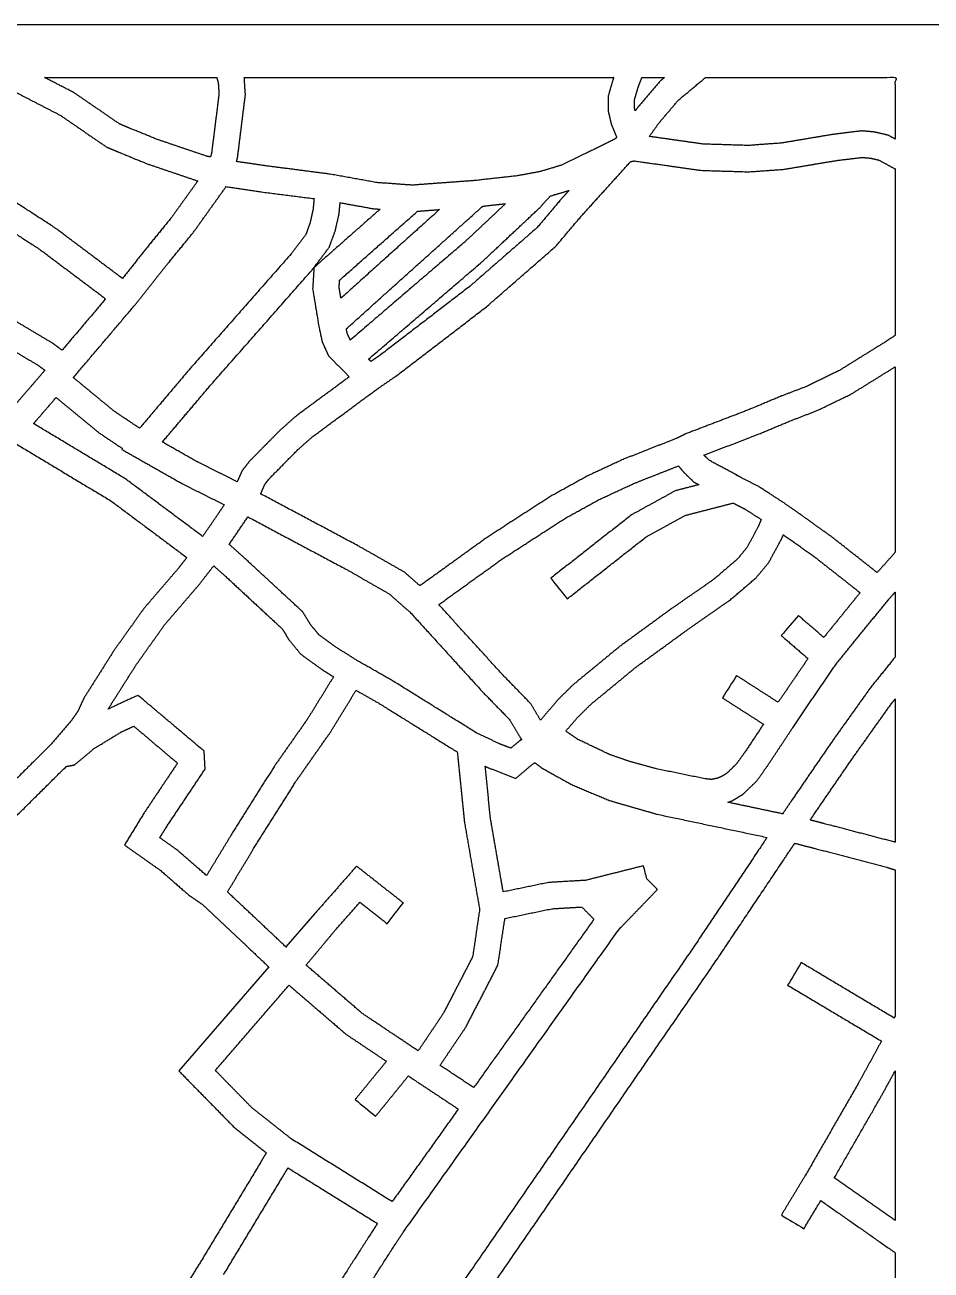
# Model space of a CAD drawing. Header units: millimetres. Extents: x 221 to 753, y -299 to -80.
# Drawn here: x 383.7 to 486.9, y -223.4 to -81.6 of the extents above; entities that cross this region are included whole.
import ezdxf

# ---------------------------------------------------------------- set-up
doc = ezdxf.new("R2010")
doc.units = ezdxf.units.MM
doc.layers.add('Laser$Cut', color=1, linetype='Continuous', true_color=0xff0000)
doc.layers.add('Laser$Outline', color=3, linetype='Continuous', true_color=0x00ff00)

msp = doc.modelspace()

# ---------------------------------------------------------------- linework, layer by layer
at = {"layer": 'Laser$Cut', "lineweight": -3}
for points in [[(416.68, -182.8), (413.39, -186.61)], [(411.42, -188.88), (401.17, -200.72)]]:
    msp.add_lwpolyline(points, dxfattribs=at)
for points, degree in [([(389.19, -89.25), (387.54, -88.41), (385.9, -87.56)], 2), ([(385.9, -87.56), (395.7, -87.56), (405.5, -87.56)], 2), ([(405.5, -87.56), (405.58, -87.83), (405.67, -88.11)], 2), ([(408.77, -89.51), (408.7, -88.52), (408.64, -87.54)], 2), ([(408.64, -87.56), (429.68, -87.56), (450.72, -87.56)], 2), ([(450.64, -87.78), (450.37, -88.71), (450.11, -89.63)], 2), ([(450.72, -87.56), (450.68, -87.67), (450.64, -87.78)], 2), ([(453.49, -88.72), (453.71, -88.14), (453.93, -87.56)], 2), ([(453.93, -87.56), (455.22, -87.56), (456.5, -87.56)], 2), ([(456.5, -87.56), (456.24, -87.78), (455.97, -88.01)], 2), ([(458.1, -90.13), (459.63, -88.85), (461.17, -87.56)], 2), ([(382.47, -89.17), (385.06, -90.5), (387.65, -91.84)], 2), ([(394.44, -92.85), (391.81, -91.05), (389.19, -89.25)], 2), ([(405.67, -88.11), (405.71, -88.76), (405.76, -89.42)], 2), ([(453.11, -90.05), (453.3, -89.39), (453.49, -88.72)], 2), ([(455.97, -88.01), (454.75, -89.43), (453.53, -90.86)], 2), ([(405.76, -89.42), (405.34, -92.77), (404.92, -96.12)], 2), ([(407.88, -96.68), (408.32, -93.09), (408.77, -89.51)], 2), ([(450.11, -89.63), (450.11, -90.53), (450.11, -91.44)], 2), ([(453.11, -91.1), (453.11, -90.57), (453.11, -90.05)], 2), ([(455.9, -92.71), (457, -91.42), (458.1, -90.13)], 2), ([(387.65, -91.84), (390.32, -93.67), (393, -95.5)], 2), ([(450.11, -91.44), (450.28, -92.15), (450.44, -92.86)], 2), ([(453.17, -91.36), (453.14, -91.23), (453.11, -91.1)], 2), ([(453.53, -90.86), (453.35, -91.11), (453.17, -91.36)], 2), ([(450.44, -92.86), (450.75, -93.6), (451.05, -94.34)], 2), ([(454.78, -94.27), (455.34, -93.49), (455.9, -92.71)], 2), ([(404.4, -96.53), (401.52, -95.56), (398.64, -94.58)], 2), ([(451.06, -94.34), (450.98, -94.45), (450.9, -94.55)], 2), ([(451.05, -94.34), (451.05, -94.34), (451.05, -94.34)], 2), ([(469.79, -95.03), (467.92, -95.16), (466.06, -95.3)], 2), ([(475.75, -94.03), (472.77, -94.53), (469.79, -95.03)], 2), ([(478.96, -93.64), (477.36, -93.83), (475.75, -94.03)], 2), ([(480.44, -93.77), (479.7, -93.7), (478.96, -93.64)], 2), ([(481.98, -94.13), (481.21, -93.95), (480.44, -93.77)], 2), ([(482.79, -94.57), (482.39, -94.35), (481.98, -94.13)], 2), ([(404.92, -96.12), (404.86, -96.36), (404.79, -96.61)], 2), ([(466.06, -95.3), (463.49, -95.22), (460.91, -95.14)], 2), ([(397.59, -97.39), (400.47, -98.37), (403.34, -99.34)], 2), ([(404.79, -96.61), (404.6, -96.57), (404.4, -96.53)], 2), ([(407.76, -97.13), (407.82, -96.91), (407.88, -96.68)], 2), ([(411.03, -97.61), (409.39, -97.37), (407.76, -97.13)], 2), ([(418.44, -98.57), (414.74, -98.09), (411.03, -97.61)], 2), ([(444.84, -97.52), (443.58, -97.9), (442.31, -98.28)], 2), ([(447.03, -103.35), (449.85, -100.24), (452.66, -97.13)], 2), ([(452.66, -97.13), (452.87, -97.09), (453.08, -97.06)], 2), ([(470.14, -98.01), (473.16, -97.5), (476.18, -97)], 2), ([(476.18, -97), (477.6, -96.83), (479.01, -96.66)], 2), ([(479.01, -96.66), (479.49, -96.7), (479.97, -96.74)], 2), ([(479.97, -96.74), (480.45, -96.85), (480.93, -96.96)], 2), ([(480.93, -96.96), (481.86, -97.47), (482.79, -97.97)], 2), ([(387.03, -104.65), (382.45, -101.69), (377.86, -98.73)], 2), ([(423.77, -99.53), (421.11, -99.05), (418.44, -98.57)], 2), ([(435.01, -99.29), (431.39, -99.55), (427.77, -99.82)], 2), ([(439.7, -98.76), (437.34, -99.02), (434.98, -99.29)], 2), ([(442.31, -98.28), (441, -98.52), (439.7, -98.76)], 2), ([(460.65, -98.13), (463.39, -98.22), (466.12, -98.3)], 2), ([(466.12, -98.3), (468.13, -98.16), (470.14, -98.01)], 2), ([(482.79, -97.97), (482.79, -107.46), (482.79, -116.94)], 2), ([(403.34, -99.34), (401.88, -101.38), (400.42, -103.41)], 2), ([(402.81, -105.24), (404.69, -102.61), (406.57, -99.99)], 2), ([(406.57, -99.99), (408.59, -100.29), (410.62, -100.59)], 2), ([(410.62, -100.59), (413.6, -100.97), (416.59, -101.35)], 2), ([(427.77, -99.82), (425.77, -99.67), (423.77, -99.53)], 2), ([(443.5, -101.06), (444.57, -100.74), (445.64, -100.42)], 2), ([(445.64, -100.42), (445.21, -100.9), (444.77, -101.37)], 2), ([(445.64, -100.42), (445.64, -100.42), (445.64, -100.42)], 2), ([(376.34, -101.32), (380.83, -104.22), (385.32, -107.12)], 2), ([(416.59, -101.35), (416.53, -101.98), (416.47, -102.61)], 2), ([(419.44, -103.08), (419.5, -102.45), (419.56, -101.81)], 2), ([(419.56, -101.82), (421.47, -102.16), (423.39, -102.51)], 2), ([(438.41, -101.92), (436.08, -104.11), (433.75, -106.3)], 2), ([(435.8, -102.22), (437.1, -102.07), (438.41, -101.92)], 2), ([(444.77, -101.37), (443.39, -103.01), (442.01, -104.65)], 2), ([(442.34, -102.35), (442.92, -101.7), (443.5, -101.06)], 2), ([(400.42, -103.41), (399.05, -105.09), (397.69, -106.77)], 2), ([(416.47, -102.61), (416.3, -103.37), (416.13, -104.13)], 2), ([(424.11, -102.56), (420.34, -105.89), (416.58, -109.21)], 2), ([(419.02, -104.97), (419.23, -104.03), (419.44, -103.08)], 2), ([(419.5, -110.64), (423.94, -106.71), (428.38, -102.79)], 2), ([(430.88, -102.6), (425.26, -107.65), (419.65, -112.71)], 2), ([(420.26, -116.19), (428.03, -109.2), (435.8, -102.22)], 2), ([(423.39, -102.51), (423.75, -102.53), (424.11, -102.56)], 2), ([(428.38, -102.79), (429.63, -102.69), (430.88, -102.6)], 2), ([(435.75, -108.53), (439.05, -105.44), (442.34, -102.35)], 2), ([(444.15, -106.76), (445.59, -105.05), (447.03, -103.35)], 2), ([(394.76, -110.45), (390.9, -107.55), (387.03, -104.65)], 2), ([(416.13, -104.13), (415.89, -104.79), (415.65, -105.46)], 2), ([(418.31, -106.91), (418.67, -105.94), (419.02, -104.97)], 2), ([(442.01, -104.65), (438.17, -108), (434.33, -111.35)], 2), ([(400.02, -108.65), (401.42, -106.94), (402.81, -105.24)], 2), ([(415.65, -105.46), (414.82, -106.54), (414, -107.63)], 2), ([(433.75, -106.3), (427.23, -111.88), (420.72, -117.47)], 2), ([(385.32, -107.12), (389.08, -109.94), (392.85, -112.77)], 2), ([(397.69, -106.77), (396.22, -108.61), (394.76, -110.45)], 2), ([(414, -107.63), (408.22, -114.18), (402.45, -120.74)], 2), ([(416.32, -109.53), (417.32, -108.22), (418.31, -106.91)], 2), ([(436.24, -113.67), (440.19, -110.22), (444.15, -106.76)], 2), ([(396.18, -113.48), (398.1, -111.07), (400.02, -108.65)], 2), ([(416.58, -109.21), (416.5, -110.43), (416.43, -111.65)], 2), ([(422.81, -119.63), (429.28, -114.08), (435.75, -108.53)], 2), ([(394.76, -110.45), (394.76, -110.45), (394.76, -110.45)], 2), ([(404.72, -122.7), (410.52, -116.12), (416.32, -109.53)], 2), ([(419.45, -111.49), (419.47, -111.07), (419.5, -110.64)], 2), ([(416.43, -111.65), (416.79, -113.81), (417.14, -115.97)], 2), ([(419.65, -112.71), (419.55, -112.1), (419.45, -111.49)], 2), ([(434.33, -111.35), (429.24, -115.26), (424.16, -119.16)], 2), ([(392.85, -112.77), (390.37, -115.7), (387.88, -118.63)], 2), ([(392.85, -112.77), (392.85, -112.77), (392.85, -112.77)], 2), ([(386.84, -117.85), (384.25, -116.31), (381.65, -114.76)], 2), ([(425.91, -121.59), (431.08, -117.63), (436.24, -113.67)], 2), ([(417.15, -115.97), (417.33, -116.81), (417.51, -117.66)], 2), ([(420.26, -116.19), (420.26, -116.19), (420.26, -116.19)], 2), ([(420.26, -116.19), (420.26, -116.19), (420.26, -116.19)], 2), ([(420.37, -116.72), (420.32, -116.45), (420.26, -116.19)], 2), ([(380.19, -117.39), (382.68, -118.87), (385.17, -120.35)], 2), ([(417.51, -117.66), (417.67, -118.02), (417.83, -118.37)], 2), ([(420.72, -117.47), (420.54, -117.09), (420.37, -116.72)], 2), ([(420.72, -117.47), (420.72, -117.47), (420.72, -117.47)], 2), ([(482.79, -116.94), (482.15, -117.35), (481.52, -117.77)], 2), ([(387.88, -118.62), (387.36, -118.24), (386.84, -117.85)], 2), ([(387.88, -118.63), (387.88, -118.62), (387.88, -118.62)], 2), ([(387.88, -118.63), (387.88, -118.63), (387.88, -118.63)], 2), ([(417.83, -118.38), (417.83, -118.38), (417.83, -118.37)], 2), ([(417.83, -118.37), (418.03, -118.82), (418.24, -119.26)], 2), ([(424.16, -119.16), (423.61, -119.53), (423.07, -119.9)], 2), ([(481.52, -117.77), (478.94, -119.37), (476.35, -120.98)], 2), ([(385.17, -120.35), (385.55, -120.63), (385.93, -120.91)], 2), ([(418.24, -119.26), (419.42, -120.46), (420.6, -121.67)], 2), ([(423.07, -119.9), (422.94, -119.77), (422.8, -119.63)], 2), ([(422.81, -119.63), (422.81, -119.63), (422.81, -119.63)], 2), ([(477.8, -123.61), (480.3, -122.06), (482.79, -120.51)], 2), ([(482.79, -120.51), (482.79, -131.08), (482.79, -141.65)], 2), ([(385.93, -120.91), (384.26, -122.84), (382.59, -124.78)], 2), ([(393.85, -125.6), (391.51, -123.67), (389.16, -121.74)], 2), ([(402.45, -120.74), (399.58, -124.13), (396.72, -127.51)], 2), ([(420.6, -121.66), (417.55, -123.91), (414.5, -126.16)], 2), ([(420.6, -121.66), (420.6, -121.66), (420.6, -121.66)], 2), ([(423.75, -123.07), (424.83, -122.33), (425.91, -121.59)], 2), ([(476.35, -120.98), (474.51, -121.87), (472.67, -122.76)], 2), ([(399.31, -129.09), (402.01, -125.9), (404.72, -122.7)], 2), ([(416.39, -128.5), (420.08, -125.77), (423.77, -123.05)], 2), ([(472.67, -122.76), (471.26, -123.3), (469.85, -123.84)], 2), ([(385, -126.57), (386.1, -125.3), (387.2, -124.02)], 2), ([(387.2, -124.02), (387.2, -124.02), (387.21, -124.02)], 2), ([(387.2, -124.02), (389.63, -126.02), (392.06, -128.02)], 2), ([(469.85, -123.84), (467.96, -124.63), (466.08, -125.42)], 2), ([(473.87, -125.51), (475.83, -124.56), (477.8, -123.61)], 2), ([(396.71, -127.51), (395.28, -126.56), (393.85, -125.6)], 2), ([(414.5, -126.16), (413.6, -126.96), (412.69, -127.77)], 2), ([(466.08, -125.42), (462.5, -126.79), (458.91, -128.16)], 2), ([(470.96, -126.63), (472.41, -126.07), (473.87, -125.51)], 2), ([(384.64, -126.99), (384.82, -126.78), (385, -126.57)], 2), ([(395.12, -133.29), (389.88, -130.14), (384.64, -126.99)], 2), ([(385, -126.57), (385, -126.57), (385, -126.57)], 2), ([(396.71, -127.51), (396.71, -127.51), (396.71, -127.51)], 2), ([(396.72, -127.51), (396.71, -127.51), (396.71, -127.51)], 2), ([(467.19, -128.2), (469.08, -127.41), (470.96, -126.63)], 2), ([(392.06, -128.02), (393.41, -128.92), (394.76, -129.82)], 2), ([(403.11, -131.25), (401.21, -130.17), (399.31, -129.09)], 2), ([(412.69, -127.77), (410.96, -129.52), (409.23, -131.28)], 2), ([(414.76, -129.94), (415.58, -129.22), (416.39, -128.5)], 2), ([(457.93, -128.65), (454.93, -129.83), (451.93, -131.01)], 2), ([(458.91, -128.16), (458.42, -128.41), (457.93, -128.65)], 2), ([(461, -130.58), (464.1, -129.39), (467.19, -128.2)], 2), ([(382.66, -129.3), (388.06, -132.55), (393.45, -135.79)], 2), ([(394.76, -129.82), (394.72, -129.87), (394.68, -129.92)], 2), ([(394.68, -129.92), (398.19, -131.91), (401.7, -133.9)], 2), ([(394.76, -129.82), (394.76, -129.82), (394.76, -129.82)], 2), ([(394.76, -129.82), (394.76, -129.82), (394.76, -129.82)], 2), ([(411.49, -133.26), (413.12, -131.6), (414.76, -129.94)], 2), ([(407.83, -133.61), (405.47, -132.43), (403.11, -131.25)], 2), ([(409.23, -131.28), (408.8, -131.83), (408.37, -132.39)], 2), ([(451.93, -131.01), (449.8, -131.99), (447.68, -132.98)], 2), ([(453.11, -133.77), (455.6, -132.79), (458.09, -131.81)], 2), ([(458.09, -131.81), (458.39, -132.16), (458.69, -132.51)], 2), ([(461.62, -131.18), (461.31, -130.88), (461, -130.57)], 2), ([(465.22, -133.12), (463.42, -132.15), (461.62, -131.18)], 2), ([(403.9, -139.84), (399.51, -136.57), (395.12, -133.29)], 2), ([(408.37, -132.39), (408.1, -133), (407.83, -133.61)], 2), ([(410.97, -133.93), (411.23, -133.6), (411.49, -133.26)], 2), ([(447.68, -132.98), (445.62, -134.12), (443.56, -135.26)], 2), ([(458.69, -132.51), (459.25, -133.06), (459.82, -133.62)], 2), ([(467.25, -134.17), (465.97, -133.51), (464.68, -132.85)], 2), ([(401.7, -133.9), (404.03, -135.07), (406.36, -136.23)], 2), ([(410.51, -134.99), (410.74, -134.46), (410.97, -133.93)], 2), ([(449.04, -135.65), (451.07, -134.71), (453.11, -133.77)], 2), ([(457.74, -134.64), (455.25, -136.01), (452.76, -137.38)], 2), ([(460.43, -133.95), (459.08, -134.29), (457.74, -134.64)], 2), ([(459.82, -133.62), (460.12, -133.78), (460.43, -133.95)], 2), ([(470.22, -136.09), (468.74, -135.13), (467.25, -134.17)], 2), ([(393.45, -135.79), (397.77, -139.02), (402.1, -142.25)], 2), ([(421.77, -141), (416.14, -137.99), (410.5, -134.99)], 2), ([(443.56, -135.26), (439.93, -137.61), (436.3, -139.95)], 2), ([(445.1, -137.83), (447.07, -136.74), (449.04, -135.65)], 2), ([(458.85, -137.45), (461.59, -136.74), (464.33, -136.04)], 2), ([(464.33, -136.04), (465.04, -136.4), (465.75, -136.77)], 2), ([(475.36, -139.74), (472.79, -137.91), (470.22, -136.09)], 2), ([(406.36, -136.23), (405.86, -136.97), (405.36, -137.71)], 2), ([(406.37, -136.23), (406.36, -136.23), (406.36, -136.23)], 2), ([(406.36, -136.23), (406.36, -136.23), (406.37, -136.23)], 2), ([(452.76, -137.38), (448.16, -140.99), (443.56, -144.6)], 2), ([(454.42, -139.89), (456.64, -138.67), (458.85, -137.45)], 2), ([(465.75, -136.77), (466.63, -137.34), (467.52, -137.91)], 2), ([(405.36, -137.71), (404.63, -138.77), (403.9, -139.84)], 2), ([(406.92, -140.74), (407.99, -139.18), (409.05, -137.61)], 2), ([(409.05, -137.61), (414.69, -140.62), (420.32, -143.62)], 2), ([(437.99, -142.43), (441.55, -140.13), (445.1, -137.83)], 2), ([(467.16, -138.78), (466.53, -139.95), (465.89, -141.12)], 2), ([(467.52, -137.91), (467.34, -138.35), (467.16, -138.78)], 2), ([(436.3, -139.95), (432.47, -142.71), (428.65, -145.46)], 2), ([(445.42, -146.96), (449.92, -143.42), (454.42, -139.89)], 2), ([(468.39, -142.81), (469.13, -141.44), (469.88, -140.07)], 2), ([(469.88, -140.07), (469.96, -139.86), (470.05, -139.65)], 2), ([(470.05, -139.64), (471.81, -140.89), (473.57, -142.14)], 2), ([(470.05, -139.65), (470.05, -139.65), (470.05, -139.65)], 2), ([(480.73, -143.96), (478.05, -141.85), (475.36, -139.74)], 2), ([(408.54, -142.19), (407.73, -141.46), (406.92, -140.74)], 2), ([(426.9, -143.92), (424.34, -142.46), (421.77, -141)], 2), ([(465.89, -141.12), (465.35, -141.78), (464.8, -142.44)], 2), ([(482.79, -141.65), (481.76, -142.81), (480.73, -143.96)], 2), ([(402.1, -142.24), (401.62, -142.85), (401.15, -143.46)], 2), ([(403.47, -145.36), (404.31, -144.28), (405.16, -143.19)], 2), ([(405.16, -143.19), (405.84, -143.8), (406.53, -144.41)], 2), ([(405.17, -143.2), (405.17, -143.2), (405.17, -143.2)], 2), ([(415.3, -148.44), (411.92, -145.31), (408.54, -142.19)], 2), ([(430.8, -147.61), (434.39, -145.02), (437.99, -142.43)], 2), ([(464.8, -142.44), (463.45, -143.59), (462.1, -144.75)], 2), ([(466.94, -144.55), (467.67, -143.68), (468.39, -142.81)], 2), ([(473.57, -142.14), (476.18, -144.2), (478.79, -146.25)], 2), ([(401.15, -143.46), (399.18, -145.75), (397.21, -148.04)], 2), ([(404.5, -144.04), (404.5, -144.04), (404.5, -144.04)], 2), ([(406.53, -144.41), (409.74, -147.39), (412.96, -150.36)], 2), ([(420.32, -143.62), (422.73, -145), (425.15, -146.38)], 2), ([(428.65, -145.46), (427.77, -144.69), (426.9, -143.92)], 2), ([(443.56, -144.6), (444.18, -145.39), (444.8, -146.17), (445.42, -146.96)], 3), ([(463.93, -147.13), (465.44, -145.84), (466.94, -144.55)], 2), ([(399.58, -149.89), (401.52, -147.63), (403.47, -145.36)], 2), ([(462.1, -144.75), (459.7, -146.41), (457.31, -148.07)], 2), ([(425.15, -146.38), (426.29, -147.39), (427.44, -148.4)], 2), ([(459.05, -150.52), (461.49, -148.82), (463.93, -147.13)], 2), ([(478.79, -146.25), (476.72, -148.8), (474.65, -151.35)], 2), ([(476.05, -154.39), (479, -150.76), (481.95, -147.13)], 2), ([(481.95, -147.13), (482.37, -146.65), (482.79, -146.18)], 2), ([(482.79, -146.18), (482.79, -149.88), (482.79, -153.58)], 2), ([(397.21, -148.04), (395.52, -150.42), (393.82, -152.8)], 2), ([(416.18, -149.87), (415.74, -149.16), (415.3, -148.44)], 2), ([(427.45, -148.39), (431.64, -152.99), (435.83, -157.6)], 2), ([(438.02, -155.54), (434.41, -151.58), (430.8, -147.61)], 2), ([(457.31, -148.07), (454.37, -150.22), (451.43, -152.36)], 2), ([(471.76, -148.86), (471.11, -149.62), (470.46, -150.37), (469.8, -151.13)], 3), ([(474.65, -151.35), (473.21, -150.1), (471.76, -148.86)], 2), ([(396.32, -154.48), (397.95, -152.18), (399.58, -149.89)], 2), ([(412.96, -150.36), (413.35, -150.99), (413.73, -151.62)], 2), ([(417.14, -151.05), (416.66, -150.46), (416.18, -149.87)], 2), ([(413.73, -151.62), (414.4, -152.43), (415.07, -153.25)], 2), ([(419.14, -152.5), (418.14, -151.77), (417.14, -151.05)], 2), ([(453.26, -154.73), (456.16, -152.63), (459.05, -150.52)], 2), ([(469.8, -151.13), (471.33, -152.44), (472.85, -153.75)], 2), ([(393.82, -152.8), (392.11, -155.51), (390.4, -158.21)], 2), ([(421.63, -154.06), (420.39, -153.28), (419.14, -152.5)], 2), ([(451.43, -152.36), (448.74, -154.57), (446.06, -156.78)], 2), ([(393.12, -159.53), (394.72, -157), (396.32, -154.48)], 2), ([(415.07, -153.25), (416.26, -154.12), (417.46, -154.99)], 2), ([(425.53, -156.28), (423.58, -155.17), (421.63, -154.06)], 2), ([(472.85, -153.75), (471.15, -156.25), (469.45, -158.74)], 2), ([(471.12, -161.63), (473.58, -158.01), (476.05, -154.39)], 2), ([(482.79, -153.58), (481.38, -155.33), (479.97, -157.08)], 2), ([(418.81, -155.83), (417.34, -158.21), (415.88, -160.59)], 2), ([(417.46, -154.99), (418.13, -155.41), (418.8, -155.83)], 2), ([(418.8, -155.83), (418.81, -155.83), (418.81, -155.83)], 2), ([(441.3, -158.93), (439.66, -157.23), (438.02, -155.54)], 2), ([(448.07, -159.01), (450.67, -156.87), (453.26, -154.73)], 2), ([(464.72, -155.7), (464.18, -156.54), (463.64, -157.38), (463.1, -158.23)], 3), ([(469.45, -158.74), (467.09, -157.22), (464.72, -155.7)], 2), ([(418.39, -162.24), (419.88, -159.81), (421.38, -157.37)], 2), ([(421.38, -157.37), (422.69, -158.12), (424, -158.86)], 2), ([(435.05, -162.2), (430.29, -159.24), (425.53, -156.28)], 2), ([(446.06, -156.78), (445.24, -157.59), (444.42, -158.4)], 2), ([(479.97, -157.08), (477.8, -160.12), (475.63, -163.16)], 2), ([(390.4, -158.21), (390.04, -158.98), (389.69, -159.76)], 2), ([(396.53, -157.94), (394.85, -158.71), (393.18, -159.49)], 2), ([(404.07, -164.31), (400.3, -161.12), (396.53, -157.94)], 2), ([(424, -158.86), (428.45, -161.63), (432.91, -164.4)], 2), ([(435.83, -157.6), (437.37, -159.18), (438.9, -160.76)], 2), ([(444.42, -158.4), (443.41, -159.58), (442.39, -160.76)], 2), ([(463.1, -158.23), (465.44, -159.73), (467.78, -161.23)], 2), ([(469.45, -158.74), (469.45, -158.74), (469.45, -158.74)], 2), ([(478.09, -164.88), (480.23, -161.88), (482.37, -158.88)], 2), ([(482.37, -158.88), (482.58, -158.62), (482.79, -158.36)], 2), ([(482.79, -158.36), (482.79, -166.53), (482.79, -174.69)], 2), ([(389.69, -159.76), (389.32, -160.28), (388.96, -160.8)], 2), ([(393.18, -159.49), (393.15, -159.51), (393.12, -159.53)], 2), ([(442.38, -160.76), (441.84, -159.85), (441.3, -158.93)], 2), ([(446.62, -160.45), (447.35, -159.73), (448.07, -159.01)], 2), ([(388.96, -160.8), (387.74, -162.22), (386.52, -163.64)], 2), ([(394.59, -162.14), (395.32, -161.8), (396.06, -161.46)], 2), ([(396.06, -161.46), (398.54, -163.57), (401.03, -165.67)], 2), ([(415.88, -160.59), (413.95, -163.34), (412.03, -166.08)], 2), ([(438.9, -160.76), (439.5, -161.78), (440.1, -162.8)], 2), ([(442.39, -160.76), (442.39, -160.76), (442.38, -160.76)], 2), ([(445.26, -162.02), (445.94, -161.24), (446.62, -160.45)], 2), ([(467.78, -161.23), (466.75, -162.8), (465.71, -164.36)], 2), ([(467.78, -161.23), (467.78, -161.23), (467.78, -161.23)], 2), ([(468.18, -166.07), (469.65, -163.85), (471.12, -161.63)], 2), ([(391.51, -164.02), (393.05, -163.08), (394.59, -162.14)], 2), ([(414.53, -167.74), (416.46, -164.99), (418.39, -162.24)], 2), ([(437.71, -163.47), (436.38, -162.83), (435.05, -162.2)], 2), ([(440.2, -162.95), (439.6, -163.46), (439, -163.96)], 2), ([(440.1, -162.8), (440.15, -162.87), (440.2, -162.95)], 2), ([(440.2, -162.95), (440.2, -162.95), (440.2, -162.95)], 2), ([(440.2, -162.95), (440.22, -162.98), (440.24, -163.01)], 2), ([(446.65, -162.97), (445.96, -162.5), (445.26, -162.02)], 2), ([(450.21, -164.67), (448.43, -163.82), (446.65, -162.97)], 2), ([(386.52, -163.64), (382.04, -168.09), (377.56, -172.53)], 2), ([(389.32, -165.86), (390.42, -164.94), (391.51, -164.02)], 2), ([(404.18, -166.35), (404.13, -165.33), (404.07, -164.31)], 2), ([(432.91, -164.4), (433.31, -168.37), (433.71, -172.35)], 2), ([(432.91, -164.4), (432.91, -164.4), (432.91, -164.4)], 2), ([(439, -163.96), (438.35, -163.72), (437.71, -163.47)], 2), ([(465.71, -164.36), (465.21, -165.06), (464.7, -165.76)], 2), ([(475.63, -163.16), (473.32, -166.52), (471.02, -169.89)], 2), ([(388.36, -166.05), (388.84, -165.96), (389.32, -165.86)], 2), ([(401.03, -165.67), (399.1, -168.55), (397.17, -171.44)], 2), ([(439.57, -167.4), (440.64, -166.5), (441.72, -165.6)], 2), ([(441.72, -165.6), (442.13, -165.91), (442.55, -166.23)], 2), ([(452.64, -165.51), (451.43, -165.09), (450.21, -164.67)], 2), ([(455.59, -166.32), (454.12, -165.92), (452.64, -165.51)], 2), ([(464.7, -165.76), (464.14, -166.31), (463.58, -166.85)], 2), ([(473.5, -171.57), (475.79, -168.22), (478.09, -164.88)], 2), ([(379.57, -174.77), (383.96, -170.41), (388.36, -166.05)], 2), ([(399.7, -173.06), (401.94, -169.7), (404.18, -166.35)], 2), ([(412.03, -166.08), (409.59, -169.96), (407.16, -173.83)], 2), ([(436.09, -166.02), (436.09, -166.02), (436.09, -166.02)], 2), ([(436.68, -171.94), (436.39, -168.98), (436.09, -166.02)], 2), ([(436.09, -166.02), (436.31, -166.12), (436.52, -166.23)], 2), ([(436.52, -166.23), (438.05, -166.81), (439.57, -167.4)], 2), ([(442.55, -166.23), (444.25, -167.18), (445.95, -168.12)], 2), ([(461.14, -167.46), (458.37, -166.89), (455.59, -166.32)], 2), ([(462.96, -167.22), (462.7, -167.32), (462.45, -167.42)], 2), ([(463.58, -166.85), (463.27, -167.03), (462.96, -167.22)], 2), ([(466.98, -167.74), (467.58, -166.9), (468.18, -166.07)], 2), ([(409.71, -175.41), (412.12, -171.57), (414.53, -167.74)], 2), ([(445.95, -168.12), (448.08, -169.02), (450.21, -169.92)], 2), ([(461.85, -167.53), (461.5, -167.49), (461.14, -167.46)], 2), ([(462.45, -167.42), (462.15, -167.47), (461.85, -167.53)], 2), ([(465.42, -169.24), (466.2, -168.49), (466.98, -167.74)], 2), ([(450.21, -169.92), (452.94, -170.71), (455.67, -171.49)], 2), ([(463.74, -170.13), (464.01, -170.03), (464.27, -169.93)], 2), ([(469.98, -171.45), (466.86, -170.79), (463.74, -170.13)], 2), ([(464.27, -169.93), (464.85, -169.59), (465.42, -169.24)], 2), ([(471.02, -169.89), (470.5, -170.66), (469.98, -171.44)], 2), ([(397.17, -171.44), (396.08, -173.22), (394.99, -175)], 2), ([(455.67, -171.49), (461.93, -172.81), (468.18, -174.13)], 2), ([(469.98, -171.44), (469.98, -171.44), (469.98, -171.45)], 2), ([(473.11, -172.15), (473.31, -171.86), (473.5, -171.57)], 2), ([(399.29, -173.72), (399.5, -173.39), (399.7, -173.06)], 2), ([(433.71, -172.35), (434.58, -177.35), (435.45, -182.35)], 2), ([(438.14, -180.34), (437.41, -176.14), (436.68, -171.94)], 2), ([(399.02, -174.17), (399.15, -173.96), (399.28, -173.74)], 2), ([(400.97, -175.55), (400, -174.86), (399.02, -174.17)], 2), ([(399.09, -174.18), (399.09, -174.18), (399.09, -174.18), (399.09, -174.18)], 3), ([(399.28, -173.74), (399.29, -173.73), (399.29, -173.72)], 2), ([(407.16, -173.83), (405.76, -176.15), (404.35, -178.47)], 2), ([(394.99, -175), (397.06, -176.46), (399.12, -177.91)], 2), ([(404.24, -178.38), (402.6, -176.97), (400.97, -175.55)], 2), ([(406.73, -180.34), (408.22, -177.87), (409.71, -175.41)], 2), ([(471.34, -174.8), (471.43, -174.82), (471.52, -174.84)], 2), ([(482.79, -174.69), (482.71, -174.67), (482.63, -174.64)], 2), ([(399.12, -177.91), (400.76, -179.34), (402.4, -180.76)], 2), ([(404.35, -178.47), (404.29, -178.43), (404.24, -178.38)], 2), ([(404.35, -178.47), (404.35, -178.47), (404.35, -178.47)], 2), ([(421.43, -177.41), (419.06, -180.11), (416.68, -182.8)], 2), ([(426.76, -181.6), (424.1, -179.51), (421.43, -177.41)], 2), ([(454.12, -177.37), (450.79, -178.2), (447.47, -179.04)], 2), ([(454.5, -178.87), (454.37, -178.37), (454.25, -177.87), (454.12, -177.37)], 3), ([(481.82, -177.53), (482.31, -177.69), (482.79, -177.84)], 2), ([(482.79, -177.84), (482.79, -186.16), (482.79, -194.48)], 2), ([(443.29, -179.27), (440.72, -179.81), (438.14, -180.34)], 2), ([(447.47, -179.03), (445.38, -179.15), (443.29, -179.27)], 2), ([(447.47, -179.03), (447.47, -179.03), (447.47, -179.03)], 2), ([(451.56, -184.37), (453.64, -182.21), (455.72, -180.05)], 2), ([(454.5, -178.87), (454.5, -178.87), (454.5, -178.87), (454.5, -178.87)], 3), ([(455.72, -180.05), (455.31, -179.66), (454.91, -179.26), (454.5, -178.87)], 3), ([(402.4, -180.76), (403.14, -181.27), (403.87, -181.77)], 2), ([(406.52, -180.69), (406.52, -180.69), (406.52, -180.69)], 2), ([(406.52, -180.69), (406.52, -180.69), (406.52, -180.69), (406.52, -180.69)], 3), ([(413.45, -186.67), (410.09, -183.5), (406.72, -180.34)], 2), ([(418.96, -184.75), (420.38, -183.14), (421.81, -181.52)], 2), ([(421.81, -181.52), (423.36, -182.74), (424.91, -183.96)], 2), ([(403.87, -181.77), (406.3, -184.06), (408.73, -186.34)], 2), ([(424.91, -183.96), (425.53, -183.17), (426.15, -182.39), (426.76, -181.6)], 3), ([(435.45, -182.35), (435.05, -185.04), (434.65, -187.73)], 2), ([(438.33, -183.37), (441.01, -182.81), (443.69, -182.26)], 2), ([(443.69, -182.26), (445.39, -182.16), (447.1, -182.06)], 2), ([(447.1, -182.06), (447.78, -182.76), (448.47, -183.46)], 2), ([(426.79, -219.06), (439.16, -201.7), (451.52, -184.34)], 2), ([(448.47, -183.46), (441.62, -193.05), (434.77, -202.64)], 2), ([(437.54, -188.66), (437.93, -186.01), (438.33, -183.37)], 2), ([(438.33, -183.37), (438.33, -183.37), (438.33, -183.37)], 2), ([(438.33, -183.37), (438.33, -183.37), (438.33, -183.37)], 2), ([(448.47, -183.46), (448.47, -183.46), (448.47, -183.46)], 2), ([(451.52, -184.34), (451.53, -184.35), (451.54, -184.36), (451.56, -184.37)], 3), ([(415.68, -188.68), (417.32, -186.72), (418.96, -184.75)], 2), ([(408.7, -186.1), (408.7, -186.1), (408.7, -186.1), (408.7, -186.1)], 3), ([(408.7, -186.1), (408.7, -186.1), (408.7, -186.1), (408.7, -186.1)], 3), ([(408.73, -186.34), (410.08, -187.61), (411.42, -188.88)], 2), ([(408.74, -186.46), (408.74, -186.46), (408.74, -186.46), (408.74, -186.46)], 3), ([(413.45, -186.67), (413.45, -186.67), (413.45, -186.67)], 2), ([(422.08, -194.19), (418.88, -191.43), (415.68, -188.68)], 2), ([(434.65, -187.73), (432.99, -190.95), (431.32, -194.17)], 2), ([(433.91, -195.7), (435.73, -192.18), (437.54, -188.66)], 2), ([(472.08, -188.39), (471.57, -189.25), (471.06, -190.11), (470.54, -190.97)], 3), ([(482.67, -194.71), (477.37, -191.55), (472.08, -188.39)], 2), ([(405.34, -200.68), (409.54, -195.83), (413.74, -190.97)], 2), ([(413.74, -190.97), (417, -193.77), (420.26, -196.58)], 2), ([(470.54, -190.97), (475.88, -194.15), (481.23, -197.34)], 2), ([(427.86, -198.06), (424.97, -196.12), (422.08, -194.19)], 2), ([(431.32, -194.17), (429.89, -196.31), (428.45, -198.45)], 2), ([(430.95, -200.1), (432.43, -197.9), (433.91, -195.7)], 2), ([(482.79, -194.48), (482.73, -194.59), (482.67, -194.71)], 2), ([(420.26, -196.58), (422.54, -198.11), (424.83, -199.64)], 2), ([(428.45, -198.45), (428.15, -198.25), (427.86, -198.06)], 2), ([(428.44, -198.45), (428.44, -198.45), (428.44, -198.44)], 2), ([(428.45, -198.45), (428.45, -198.45), (428.45, -198.45)], 2), ([(428.45, -198.45), (428.45, -198.45), (428.45, -198.45)], 2), ([(481.23, -197.33), (479.92, -199.72), (478.61, -202.11)], 2), ([(424.83, -199.64), (423.05, -201.82), (421.27, -204)], 2), ([(401.17, -200.72), (404.33, -203.94), (407.49, -207.16)], 2), ([(409.5, -204.93), (407.42, -202.8), (405.34, -200.68)], 2), ([(423.6, -205.9), (425.47, -203.6), (427.33, -201.31)], 2), ([(427.33, -201.31), (430.18, -203.2), (433.02, -205.08)], 2), ([(434.77, -202.64), (432.86, -201.37), (430.95, -200.1)], 2), ([(481.24, -203.55), (482.02, -202.13), (482.79, -200.72)], 2), ([(482.79, -200.72), (482.79, -209.25), (482.79, -217.79)], 2), ([(478.61, -202.11), (475.59, -207.36), (472.58, -212.6)], 2), ([(421.27, -204), (422.05, -204.63), (422.82, -205.26), (423.6, -205.9)], 3), ([(475.85, -212.93), (478.55, -208.24), (481.24, -203.55)], 2), ([(413.97, -208.46), (411.74, -206.69), (409.5, -204.93)], 2), ([(433.02, -205.08), (429.26, -210.36), (425.49, -215.63)], 2), ([(407.49, -207.16), (409.32, -208.61), (411.15, -210.05)], 2), ([(425.49, -215.63), (419.73, -212.05), (413.97, -208.46)], 2), ([(410.45, -211.25), (407.09, -216.82), (403.73, -222.38)], 2), ([(411.15, -210.06), (410.8, -210.65), (410.45, -211.25)], 2), ([(411.15, -210.05), (411.15, -210.06), (411.15, -210.06)], 2), ([(406.29, -223.94), (409.66, -218.37), (413.02, -212.79)], 2), ([(413.02, -212.79), (413.32, -212.28), (413.62, -211.78)], 2), ([(413.62, -211.78), (418.72, -214.95), (423.81, -218.12)], 2), ([(472.58, -212.59), (471.2, -214.87), (469.82, -217.16)], 2), ([(482.79, -217.79), (479.32, -215.36), (475.85, -212.93)], 2), ([(472.38, -218.71), (473.35, -217.11), (474.32, -215.51)], 2), ([(474.32, -215.51), (474.32, -215.51), (474.32, -215.51)], 2), ([(474.32, -215.51), (478.56, -218.48), (482.79, -221.45)], 2), ([(423.81, -218.12), (423.56, -218.5), (423.31, -218.88)], 2), ([(469.82, -217.16), (470.67, -217.68), (471.53, -218.2), (472.38, -218.71)], 3), ([(423.31, -218.88), (417.56, -227.85), (411.81, -236.81)], 2), ([(425.82, -220.52), (426.3, -219.79), (426.79, -219.06)], 2), ([(414.25, -238.56), (420.03, -229.54), (425.82, -220.52)], 2), ([(403.73, -222.38), (401.63, -225.76), (399.54, -229.14)], 2), ([(482.79, -221.45), (482.79, -244.57), (482.79, -267.7)], 2)]:
    msp.add_open_spline(points, degree=degree, dxfattribs=at)
for points, knots in [([(461.17, -87.56), (471.98, -87.56), (482.79, -87.56), (482.79, -91.06), (482.79, -94.57)], [1349.974829, 1349.974829, 1349.974829, 1371.6, 1371.6, 1378.605365, 1378.605365, 1378.605365]), ([(398.64, -94.58), (397.26, -94.01), (395.87, -93.45), (395.16, -93.15), (394.44, -92.85)], [-18.606839, -18.606839, -18.606839, -14.885471, -14.885471, -11.164103, -11.164103, -11.164103]), ([(450.9, -94.55), (449.25, -95.37), (447.59, -96.18), (446.22, -96.85), (444.84, -97.52)], [-27.545433, -27.545433, -27.545433, -22.954528, -22.954528, -18.363622, -18.363622, -18.363622]), ([(460.91, -95.14), (459.19, -94.89), (457.47, -94.65), (456.13, -94.46), (454.78, -94.27)], [30.45121, 30.45121, 30.45121, 34.257612, 34.257612, 36.567816, 36.567816, 36.567816]), ([(393, -95.5), (393.86, -95.86), (394.73, -96.22), (396.16, -96.81), (397.59, -97.39)], [11.164103, 11.164103, 11.164103, 14.885471, 14.885471, 18.606839, 18.606839, 18.606839]), ([(453.08, -97.06), (455.06, -97.34), (457.05, -97.62), (458.85, -97.88), (460.65, -98.13)], [-38.064013, -38.064013, -38.064013, -34.257612, -34.257612, -30.45121, -30.45121, -30.45121]), ([(389.16, -121.75), (389.21, -121.7), (389.25, -121.65), (392.72, -117.56), (396.18, -113.48)], [11.865789, 11.865789, 11.865789, 12.065232, 12.065232, 18.097848, 18.097848, 18.097848]), ([(482.63, -174.64), (479.16, -173.73), (475.68, -172.82), (474.4, -172.48), (473.11, -172.15)], [4.136282, 4.136282, 4.136282, 8.272564, 8.272564, 11.332232, 11.332232, 11.332232]), ([(468.18, -174.13), (467.89, -174.57), (467.61, -175), (463.85, -180.62), (460.09, -186.24)], [-114.633942, -114.633942, -114.633942, -113.56613, -113.56613, -107.2569, -107.2569, -107.2569]), ([(462.57, -187.92), (466.33, -182.29), (470.1, -176.67), (470.72, -175.73), (471.35, -174.8)], [107.2569, 107.2569, 107.2569, 113.56613, 113.56613, 115.87668, 115.87668, 115.87668]), ([(471.52, -174.84), (473.22, -175.28), (474.93, -175.72), (478.37, -176.62), (481.82, -177.53)], [-12.408846, -12.408846, -12.408846, -8.272564, -8.272564, -4.136282, -4.136282, -4.136282]), ([(460.09, -186.24), (445.77, -207.04), (431.44, -227.85), (429.39, -230.77), (427.33, -233.69)], [-107.2569, -107.2569, -107.2569, -100.947671, -100.947671, -94.638441, -94.638441, -94.638441]), ([(429.73, -235.5), (431.82, -232.53), (433.91, -229.56), (448.24, -208.74), (462.57, -187.92)], [94.638441, 94.638441, 94.638441, 100.947671, 100.947671, 107.2569, 107.2569, 107.2569])]:
    msp.add_open_spline(points, degree=2, knots=knots, dxfattribs=at)
at = {"layer": 'Laser$Outline'}
msp.add_lwpolyline([(752.79, -81.56), (220.79, -81.56), (220.79, -298.76), (752.79, -298.76)], close=True, dxfattribs=at)

doc.saveas('drawing.dxf')
